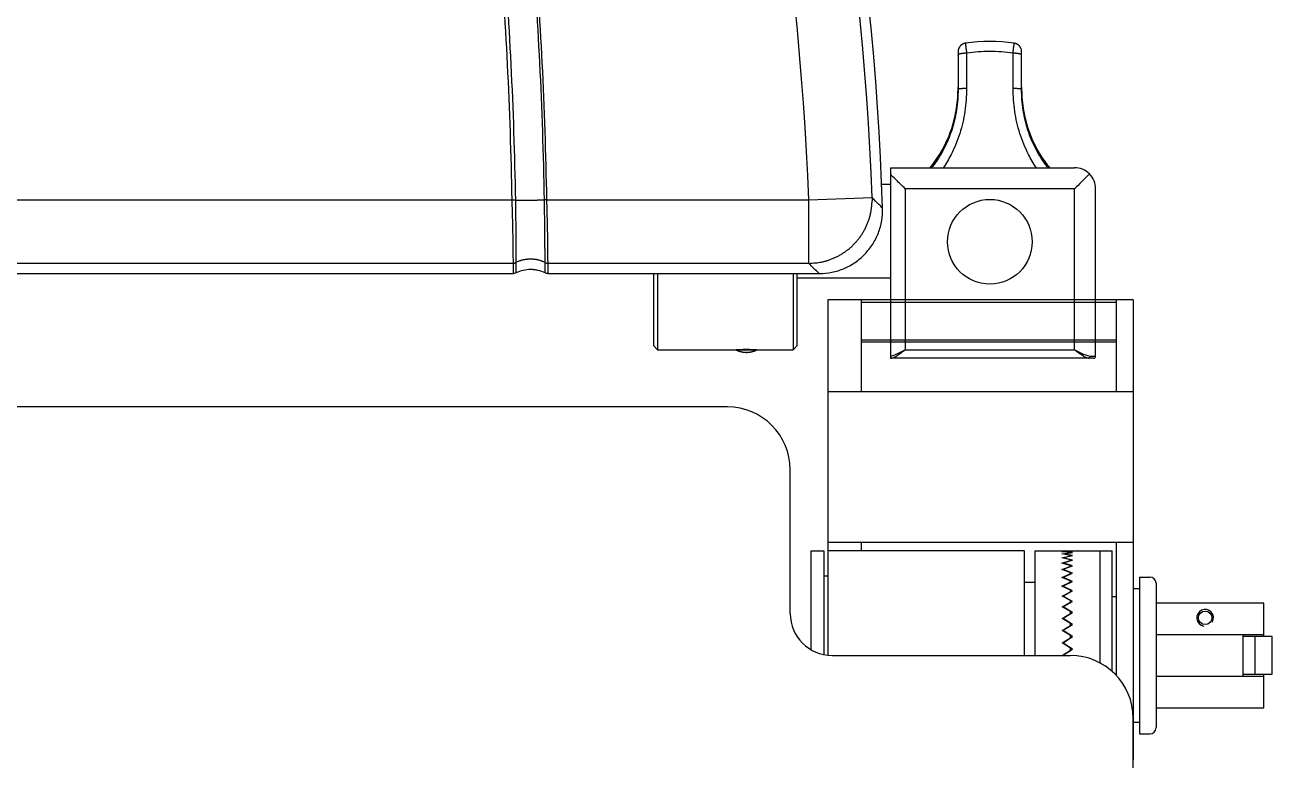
# Model space of a CAD drawing. Extents: x 3485972 to 3601240, y -625657 to -591207.
# Drawn here: x 3494721.3 to 3495115, y -608062.1 to -607830.1 of the extents above; entities that cross this region are included whole.
import ezdxf

# ---------------------------------------------------------------- set-up
doc = ezdxf.new("R2010")
doc.units = 0
doc.header["$LTSCALE"] = 6
doc.header["$MEASUREMENT"] = 0
doc.layers.add('medical equipment', color=171, linetype='CONTINUOUS', lineweight=25)

msp = doc.modelspace()

# ---------------------------------------------------------------- linework, layer by layer
at = {"layer": 'medical equipment'}
for p, q in [((3495018.15, -607835.88), (3495018.04, -607835.9)), ((3495015.86, -607838.52), (3495015.86, -607839.59)), ((3495015.86, -607839.59), (3495015.86, -607839.57)), ((3495015.86, -607839.59), (3495015.86, -607850.39)), ((3495018.53, -607839.04), (3495018.53, -607850.18)), ((3495033.23, -607850.18), (3495033.23, -607839.04)), ((3495035.9, -607838.52), (3495035.89, -607838.4)), ((3495035.9, -607839.59), (3495035.89, -607839.57)), ((3495035.9, -607839.59), (3495035.9, -607838.52)), ((3495035.9, -607850.39), (3495035.9, -607839.59)), ((3495015.86, -607850.39), (3495015.86, -607850.38)), ((3495035.9, -607850.39), (3495035.89, -607850.38)), ((3494994.48, -607875.15), (3494994.49, -607877.16)), ((3494994.48, -607875.15), (3495052.59, -607875.15)), ((3494994.49, -607877.16), (3494994.49, -607934.58)), ((3494994.49, -607880.5), (3494991.75, -607880.5)), ((3494566.19, -607885.33), (3494875.08, -607885.33)), ((3494875.09, -607885.43), (3494875.08, -607885.33)), ((3494885.19, -607885.28), (3494885.22, -607885.27)), ((3494885.95, -607885.25), (3494885.96, -607885.33)), ((3494885.96, -607885.33), (3494968.71, -607885.33)), ((3494968.71, -607885.33), (3494988.7, -607884.6)), ((3494968.71, -607905.34), (3494968.71, -607885.33)), ((3494988.7, -607884.6), (3494988.71, -607885.57)), ((3495052.59, -607881.83), (3494999.16, -607881.83)), ((3494999.16, -607881.83), (3494999.16, -607932.59)), ((3495052.59, -607932.59), (3495052.59, -607881.83)), ((3495059.27, -607934.6), (3495059.27, -607881.83)), ((3494876.22, -607885.43), (3494876.19, -607885.43)), ((3494876.22, -607885.43), (3494876.5, -607885.43)), ((3494876.42, -607905), (3494876.39, -607905.01)), ((3494885.39, -607905), (3494885.11, -607904.88)), ((3494875.49, -607905.34), (3494565.79, -607905.34)), ((3494565.79, -607908.55), (3494875.49, -607908.55)), ((3494886.32, -607905.34), (3494886.29, -607905.34)), ((3494968.71, -607905.34), (3494886.32, -607905.34)), ((3494886.32, -607908.55), (3494972.03, -607908.55)), ((3494919.68, -607908.55), (3494919.68, -607931.26)), ((3494921.01, -607908.55), (3494921.01, -607932.59)), ((3494963.76, -607908.55), (3494963.76, -607932.59)), ((3494965.1, -607931.26), (3494965.1, -607908.55)), ((3494965.1, -607909.89), (3494994.49, -607909.89)), ((3494974.76, -607916.89), (3494974.76, -608029.03)), ((3495071.12, -607916.89), (3494974.76, -607916.89)), ((3494985.32, -607916.89), (3494985.32, -607945.93)), ((3494985.32, -607917.55), (3495065.84, -607917.55)), ((3495065.84, -607945.93), (3495065.84, -607916.89)), ((3495071.12, -607916.89), (3495071.12, -608062.09)), ((3494919.68, -607931.26), (3494921.01, -607932.59)), ((3494921.01, -607932.59), (3494945.73, -607932.59)), ((3494952.41, -607932.59), (3494963.76, -607932.59)), ((3494963.76, -607932.59), (3494965.1, -607931.26)), ((3494985.32, -607929.43), (3495065.84, -607929.43)), ((3494985.32, -607930.09), (3495065.84, -607930.09)), ((3494999.16, -607932.59), (3495052.59, -607932.59)), ((3494945.73, -607932.62), (3494949.07, -607932.62)), ((3494945.73, -607932.62), (3494945.83, -607932.67)), ((3494949.07, -607932.62), (3494952.41, -607932.62)), ((3494949.07, -607933.42), (3494949.18, -607933.42)), ((3494994.49, -607934.58), (3494994.49, -607935.21)), ((3494994.49, -607935.21), (3494994.49, -607935.27)), ((3494994.49, -607935.21), (3494994.49, -607935.22)), ((3494994.68, -607935.27), (3494994.49, -607935.27)), ((3495057.08, -607935.27), (3494994.68, -607935.27)), ((3495058.61, -607935.27), (3495057.08, -607935.27)), ((3495057.57, -607934.6), (3495059.27, -607934.6)), ((3495057.57, -607934.6), (3495057.57, -607934.63)), ((3495071.12, -607945.93), (3494974.76, -607945.93)), ((3494943.08, -607950.66), (3494499.56, -607950.66)), ((3494962.88, -608015.89), (3494962.88, -607970.46)), ((3495071.12, -607993.45), (3494974.76, -607993.45)), ((3494985.32, -607993.45), (3494985.32, -607996.09)), ((3495065.84, -608035.43), (3495065.84, -607993.45)), ((3494969.48, -607996.09), (3494973.44, -607996.09)), ((3494969.48, -608027.33), (3494969.48, -607996.09)), ((3494973.44, -607996.09), (3494973.44, -608028.83)), ((3495036.8, -607996.09), (3494974.76, -607996.09)), ((3495036.8, -608029.09), (3495036.8, -607996.09)), ((3495040.1, -607996.09), (3495040.1, -608029.09)), ((3495040.1, -607996.09), (3495051.32, -607996.09)), ((3495051.28, -607996.14), (3495048.64, -607996.1)), ((3495048.64, -607996.38), (3495051.28, -607996.18)), ((3495051.28, -607996.58), (3495048.64, -607996.38)), ((3495048.64, -607997.04), (3495051.28, -607996.7)), ((3495051.28, -607997.5), (3495048.64, -607997.04)), ((3495048.64, -607998.29), (3495051.28, -607997.69)), ((3495051.28, -607998.87), (3495048.64, -607998.29)), ((3495048.64, -607999.92), (3495051.28, -607999.14)), ((3495051.98, -607996.15), (3495049.34, -607996.09)), ((3495049.34, -607996.09), (3495060.56, -607996.09)), ((3495049.34, -607996.3), (3495051.98, -607996.15)), ((3495049.34, -607996.37), (3495049.34, -607996.3)), ((3495049.34, -607996.37), (3495049.34, -607996.3)), ((3495051.98, -607996.63), (3495049.34, -607996.37)), ((3495049.34, -607996.99), (3495051.98, -607996.63)), ((3495049.34, -607997.12), (3495049.34, -607996.99)), ((3495049.34, -607997.12), (3495049.34, -607996.99)), ((3495051.98, -607997.59), (3495049.34, -607997.12)), ((3495049.34, -607998.15), (3495051.98, -607997.59)), ((3495049.34, -607998.33), (3495049.34, -607998.15)), ((3495049.34, -607998.33), (3495049.34, -607998.15)), ((3495051.98, -607999), (3495049.34, -607998.33)), ((3495049.34, -607999.75), (3495051.98, -607999)), ((3495051.28, -607996.18), (3495051.28, -607996.14)), ((3495051.28, -607996.7), (3495051.28, -607996.58)), ((3495051.28, -607997.69), (3495051.28, -607997.5)), ((3495051.28, -607999.14), (3495051.28, -607998.87)), ((3495060.56, -607996.09), (3495060.56, -608031.38)), ((3495060.56, -607996.09), (3495060.56, -608031.38)), ((3495060.56, -607996.09), (3495064.52, -607996.09)), ((3495064.52, -608034.14), (3495064.52, -607996.09)), ((3495051.29, -608000.69), (3495048.64, -607999.92)), ((3495048.65, -608001.98), (3495051.29, -608001.03)), ((3495051.29, -608002.92), (3495048.65, -608001.98)), ((3495048.65, -608004.43), (3495051.29, -608003.33)), ((3495049.34, -608000), (3495049.34, -607999.75)), ((3495049.34, -608000), (3495049.34, -607999.75)), ((3495051.98, -608000.85), (3495049.34, -608000)), ((3495049.34, -608001.79), (3495051.98, -608000.85)), ((3495049.34, -608002.09), (3495049.34, -608001.79)), ((3495049.34, -608002.09), (3495049.34, -608001.79)), ((3495051.98, -608003.12), (3495049.34, -608002.09)), ((3495049.34, -608004.22), (3495051.98, -608003.12)), ((3495051.29, -608001.03), (3495051.29, -608000.69)), ((3495051.29, -608003.33), (3495051.29, -608002.92)), ((3494974.76, -608004.01), (3494973.44, -608004.01)), ((3495036.8, -608005.99), (3495040.1, -608005.99)), ((3495051.29, -608005.53), (3495048.65, -608004.43)), ((3495048.65, -608007.25), (3495051.29, -608006)), ((3495051.3, -608008.49), (3495048.65, -608007.25)), ((3495049.34, -608004.57), (3495049.34, -608004.22)), ((3495049.34, -608004.57), (3495049.34, -608004.22)), ((3495051.98, -608005.76), (3495049.34, -608004.57)), ((3495049.34, -608007.01), (3495051.98, -608005.76)), ((3495049.34, -608007.41), (3495049.34, -608007.01)), ((3495049.34, -608007.41), (3495049.34, -608007.01)), ((3495051.29, -608006), (3495051.29, -608005.53)), ((3495073.1, -608004.34), (3495073.1, -608053.84)), ((3495073.1, -608004.34), (3495076.4, -608004.34)), ((3495078.38, -608006.32), (3495078.38, -608051.86)), ((3495048.66, -608010.38), (3495051.3, -608009.01)), ((3495051.3, -608011.75), (3495048.66, -608010.38)), ((3495051.98, -608008.74), (3495049.34, -608007.41)), ((3495049.34, -608010.13), (3495051.98, -608008.74)), ((3495049.34, -608010.57), (3495049.34, -608010.13)), ((3495049.34, -608010.57), (3495049.34, -608010.13)), ((3495051.98, -608012.02), (3495049.34, -608010.57)), ((3495051.3, -608009.01), (3495051.3, -608008.49)), ((3495065.84, -608010.61), (3495064.52, -608010.61)), ((3495071.12, -608007.97), (3495073.1, -608007.97)), ((3495073.1, -608007.97), (3495073.1, -608050.21)), ((3495048.66, -608013.79), (3495051.3, -608012.31)), ((3495051.31, -608015.26), (3495048.66, -608013.79)), ((3495049.34, -608013.52), (3495051.98, -608012.02)), ((3495049.34, -608013.99), (3495049.34, -608013.52)), ((3495049.34, -608013.99), (3495049.34, -608013.52)), ((3495051.98, -608015.55), (3495049.34, -608013.99)), ((3495051.3, -608012.31), (3495051.3, -608011.75)), ((3495051.31, -608015.86), (3495051.31, -608015.26)), ((3495112.32, -608012.59), (3495078.38, -608012.59)), ((3495112.32, -608023.15), (3495112.32, -608012.59)), ((3495048.67, -608017.42), (3495051.31, -608015.86)), ((3495051.31, -608018.97), (3495048.67, -608017.42)), ((3495049.34, -608017.15), (3495051.98, -608015.55)), ((3495049.34, -608017.64), (3495049.34, -608017.15)), ((3495049.34, -608017.64), (3495049.34, -608017.15)), ((3495051.98, -608019.28), (3495049.34, -608017.64)), ((3495051.31, -608019.6), (3495051.31, -608018.97)), ((3495048.67, -608021.22), (3495051.31, -608019.6)), ((3495051.32, -608022.83), (3495048.67, -608021.22)), ((3495049.34, -608020.94), (3495051.98, -608019.28)), ((3495049.34, -608021.45), (3495049.34, -608020.94)), ((3495049.34, -608021.45), (3495049.34, -608020.94)), ((3495051.98, -608023.15), (3495049.34, -608021.45)), ((3495049.34, -608024.85), (3495051.98, -608023.15)), ((3495051.32, -608023.48), (3495051.32, -608022.83)), ((3495078.38, -608022.49), (3495112.32, -608022.49)), ((3495105.72, -608022.49), (3495105.72, -608035.69)), ((3495048.68, -608025.13), (3495051.32, -608023.48)), ((3495051.32, -608026.78), (3495048.68, -608025.13)), ((3495049.34, -608025.38), (3495049.34, -608024.85)), ((3495049.34, -608025.38), (3495049.34, -608024.85)), ((3495051.98, -608027.1), (3495049.34, -608025.38)), ((3495051.32, -608027.44), (3495051.32, -608026.78)), ((3495114.96, -608023.15), (3495105.72, -608023.15)), ((3495109.68, -608035.03), (3495109.68, -608023.15)), ((3495114.96, -608035.03), (3495114.96, -608023.15)), ((3494976.08, -608029.09), (3495051.32, -608029.09)), ((3495048.68, -608029.1), (3495051.32, -608027.44)), ((3495049.34, -608028.83), (3495051.98, -608027.1)), ((3495049.34, -608029.09), (3495049.34, -608028.83)), ((3495112.32, -608035.69), (3495078.38, -608035.69)), ((3495105.72, -608035.03), (3495114.96, -608035.03)), ((3495112.32, -608045.59), (3495112.32, -608035.03)), ((3495078.38, -608045.59), (3495112.32, -608045.59)), ((3495071.12, -608372.29), (3495071.12, -608048.89)), ((3495073.1, -608050.21), (3495071.12, -608050.21)), ((3495073.1, -608053.84), (3495076.4, -608053.84))]:
    msp.add_line(p, q, dxfattribs=at)
for centre, radius in [((3495025.88, -607898.53), 13.36), ((3495093.84, -608017.21), 2.14)]:
    msp.add_circle(centre, radius, dxfattribs=at)
for centre, radius, start, end in [((3494057.45, -607918.91), 931.88, 2.11034, 17.51538), ((3494057.45, -607918.91), 935.09, 1.90213, 17.51538), ((3494057.45, -607918.91), 911.87, 2.11034, 17.51538), ((3495017.97, -607838.38), 2.1, 170.8053, 176.5244), ((3495018.21, -607838.41), 2.34, 167.5736, 170.9755), ((3495021.62, -607839.46), 5.9, 163.619, 164.7011), ((3495018.61, -607838.57), 2.76, 161.2067, 163.7754), ((3495018.19, -607838.38), 2.3, 159.0729, 162.3556), ((3495018.5, -607838.5), 2.63, 156.1414, 158.9805), ((3495018.67, -607838.59), 2.82, 153.2093, 155.8381), ((3495018.54, -607838.53), 2.68, 150.3758, 153.1756), ((3495018.5, -607838.5), 2.63, 147.6699, 150.5441), ((3495018.53, -607838.52), 2.68, 144.7557, 147.5917), ((3495018.55, -607838.53), 2.7, 141.9576, 144.7769), ((3495018.54, -607838.53), 2.69, 139.0534, 141.8865), ((3495018.54, -607838.53), 2.68, 136.2703, 139.1063), ((3495018.55, -607838.54), 2.69, 133.364, 136.1874), ((3495018.55, -607838.54), 2.7, 130.5854, 133.3993), ((3495018.55, -607838.54), 2.7, 127.6983, 130.496), ((3495018.55, -607838.54), 2.7, 124.9432, 127.7288), ((3495018.55, -607838.55), 2.71, 122.0912, 124.8524), ((3495018.55, -607838.55), 2.71, 119.3701, 122.1125), ((3495018.55, -607838.56), 2.72, 116.5632, 119.2701), ((3495018.55, -607838.55), 2.71, 113.8914, 116.5811), ((3495018.54, -607838.55), 2.71, 111.1361, 113.7995), ((3495018.55, -607838.57), 2.72, 108.5195, 111.1409), ((3495018.56, -607838.62), 2.78, 105.85, 108.3828), ((3495018.54, -607838.55), 2.71, 103.2972, 105.8625), ((3495018.51, -607838.4), 2.55, 100.6407, 103.3181), ((3495032.59, -607841.13), 5.35, 76.1384, 79.0456), ((3495033.45, -607837.99), 2.1, 72.6505, 78.3689), ((3495033.38, -607838.22), 2.34, 69.4201, 72.8217), ((3495031.85, -607841.45), 5.9, 65.4648, 66.5468), ((3495033.17, -607838.59), 2.76, 63.0508, 65.6192), ((3495033.41, -607838.21), 2.3, 60.9207, 64.2031), ((3495033.25, -607838.49), 2.63, 57.9822, 60.8211), ((3495033.14, -607838.65), 2.82, 55.0575, 57.6862), ((3495033.22, -607838.53), 2.68, 52.2207, 55.0204), ((3495033.25, -607838.49), 2.63, 49.5159, 52.3898), ((3495033.22, -607838.52), 2.68, 46.6073, 49.4432), ((3495033.21, -607838.54), 2.7, 43.803, 46.6222), ((3495033.21, -607838.53), 2.69, 40.8998, 43.7328), ((3495033.22, -607838.53), 2.68, 38.1151, 40.951), ((3495033.21, -607838.53), 2.69, 35.2136, 38.037), ((3495033.21, -607838.54), 2.7, 32.4329, 35.2468), ((3495033.2, -607838.53), 2.7, 29.5458, 32.3435), ((3495033.2, -607838.54), 2.7, 26.7905, 29.5762), ((3495033.19, -607838.53), 2.71, 23.9364, 26.6977), ((3495033.19, -607838.54), 2.71, 21.2191, 23.9615), ((3495033.18, -607838.54), 2.72, 18.4099, 21.117), ((3495033.19, -607838.53), 2.71, 15.7368, 18.4267), ((3495033.19, -607838.53), 2.71, 12.9837, 15.6473), ((3495033.18, -607838.53), 2.72, 10.3663, 12.9879), ((3495033.12, -607838.54), 2.78, 7.6987, 10.2317), ((3495021.2, -607838.78), 5.35, 174.296, 177.2036), ((3495015.98, -607839.59), 0.116, 153.6945, 167.6897), ((3495016.01, -607839.6), 0.15, 143.4071, 155.4545), ((3495016.06, -607839.63), 0.204, 135.3851, 145.3683), ((3495016.11, -607839.68), 0.276, 128.3469, 136.793), ((3495016.19, -607839.76), 0.39, 123.1915, 129.9725), ((3495016.29, -607839.89), 0.55, 118.8248, 124.2878), ((3495016.4, -607840.07), 0.767, 115.4354, 119.8226), ((3495016.53, -607840.3), 1.03, 112.4204, 116.0543), ((3495016.67, -607840.61), 1.37, 110.0096, 113.017), ((3495016.82, -607840.98), 1.77, 107.816, 110.3703), ((3495016.98, -607841.43), 2.25, 106.0098, 108.1842), ((3495017.13, -607841.94), 2.78, 104.3369, 106.2301), ((3495017.3, -607842.53), 3.39, 102.9188, 104.5735), ((3495017.45, -607843.16), 4.04, 101.5814, 103.0552), ((3495017.61, -607843.86), 4.76, 100.4366, 101.7498), ((3495017.76, -607844.61), 5.52, 99.3401, 100.524), ((3495017.89, -607845.34), 6.26, 98.3579, 99.4424), ((3495017.99, -607846.02), 6.95, 97.4022, 98.4141), ((3495018.13, -607846.92), 7.86, 96.6075, 97.5217), ((3495018.27, -607848.09), 9.04, 95.8407, 96.6483), ((3495018.28, -607848.23), 9.18, 94.9839, 95.8047), ((3495018.24, -607847.77), 8.72, 94.109, 95.0022), ((3495018.47, -607850.06), 11.02, 93.7581, 94.4277), ((3495019.31, -607862.6), 23.59, 93.5264, 93.8112), ((3495018.37, -607849.22), 10.18, 92.0281, 92.866), ((3495018.37, -607848.72), 9.67, 90.7642, 92.1015), ((3495018.8, -607864.26), 25.22, 90.6219, 91.2889), ((3495032.95, -607864.26), 25.22, 88.7117, 89.3787), ((3495033.39, -607848.72), 9.67, 87.8993, 89.2365), ((3495033.38, -607849.22), 10.18, 87.1348, 87.9726), ((3495032.44, -607862.61), 23.6, 86.1903, 86.475), ((3495033.29, -607850.07), 11.02, 85.5723, 86.2419), ((3495033.51, -607847.78), 8.72, 84.9992, 85.8924), ((3495033.48, -607848.23), 9.18, 84.1959, 85.0166), ((3495033.49, -607848.09), 9.04, 83.3524, 84.1599), ((3495033.63, -607846.92), 7.86, 82.4797, 83.3938), ((3495033.76, -607846.02), 6.95, 81.5876, 82.5994), ((3495033.87, -607845.34), 6.26, 80.557, 81.6414), ((3495034, -607844.61), 5.52, 79.4784, 80.6622), ((3495034.15, -607843.86), 4.76, 78.2523, 79.5654), ((3495034.3, -607843.16), 4.04, 76.9458, 78.4193), ((3495034.46, -607842.53), 3.39, 75.4284, 77.083), ((3495034.62, -607841.94), 2.78, 73.7714, 75.6644), ((3495034.78, -607841.44), 2.25, 71.8186, 73.9927), ((3495034.94, -607840.98), 1.77, 69.6322, 72.1861), ((3495035.09, -607840.61), 1.37, 66.9871, 69.9941), ((3495035.23, -607840.3), 1.03, 63.9508, 67.5841), ((3495035.35, -607840.07), 0.767, 60.1826, 64.5691), ((3495035.47, -607839.89), 0.55, 55.7114, 61.1735), ((3495035.57, -607839.76), 0.39, 50.0379, 56.818), ((3495035.65, -607839.68), 0.276, 43.2061, 51.6513), ((3495035.7, -607839.63), 0.204, 34.6473, 44.6298), ((3495033.19, -607838.53), 2.71, 5.1369, 7.7024), ((3495035.75, -607839.6), 0.15, 24.5456, 36.5928), ((3495035.78, -607839.59), 0.116, 12.3354, 26.3315), ((3495033.34, -607838.51), 2.55, 2.4891, 5.1667), ((3495015.88, -607850.39), 0.0243, 121.3139, 154.7646), ((3495015.91, -607850.42), 0.0572, 113.7746, 133.0403), ((3495015.96, -607850.48), 0.136, 109.9377, 120.4659), ((3495016.02, -607850.6), 0.274, 106.3696, 113.0133), ((3495016.1, -607850.83), 0.511, 103.9603, 108.2869), ((3495016.2, -607851.16), 0.863, 101.9324, 104.9818), ((3495016.32, -607851.65), 1.36, 100.4123, 102.6404), ((3495016.45, -607852.28), 2, 99.0837, 100.8161), ((3495016.6, -607853.1), 2.84, 98.0452, 99.4127), ((3495016.75, -607854.09), 3.84, 97.1197, 98.2431), ((3495016.92, -607855.29), 5.05, 96.3673, 97.299), ((3495017.08, -607856.64), 6.42, 95.6783, 96.4743), ((3495017.25, -607858.21), 7.99, 95.1026, 95.7877), ((3495017.41, -607859.88), 9.67, 94.5615, 95.1646), ((3495017.58, -607861.76), 11.56, 94.1023, 94.6345), ((3495017.73, -607863.75), 13.55, 93.6648, 94.141), ((3495017.86, -607865.7), 15.51, 93.2754, 93.7088), ((3495017.98, -607867.52), 17.33, 92.8964, 93.2988), ((3495018.11, -607869.91), 19.72, 92.5833, 92.9452), ((3495018.26, -607872.97), 22.79, 92.2821, 92.6008), ((3495018.27, -607873.42), 23.23, 91.9457, 92.2686), ((3495018.24, -607872.35), 22.16, 91.6032, 91.9538), ((3495018.46, -607878.26), 28.08, 91.466, 91.7283), ((3495019.31, -607910.36), 60.19, 91.3756, 91.487), ((3495018.37, -607876.19), 26.01, 90.7906, 91.1181), ((3495018.37, -607874.96), 24.78, 90.2977, 90.8196), ((3495018.8, -607914.88), 64.7, 90.2425, 90.5025), ((3495032.95, -607914.88), 64.7, 89.4975, 89.7575), ((3495033.39, -607874.96), 24.78, 89.1805, 89.7023), ((3495033.39, -607876.19), 26.01, 88.8819, 89.2094), ((3495032.45, -607910.37), 60.2, 88.5132, 88.6246), ((3495033.29, -607878.26), 28.08, 88.2717, 88.534), ((3495033.52, -607872.35), 22.17, 88.0464, 88.397), ((3495033.49, -607873.42), 23.24, 87.7316, 88.0546), ((3495033.5, -607872.97), 22.79, 87.3992, 87.7179), ((3495033.64, -607869.91), 19.72, 87.0548, 87.4167), ((3495033.78, -607867.52), 17.33, 86.7015, 87.1039), ((3495033.89, -607865.7), 15.51, 86.2912, 86.7246), ((3495034.03, -607863.75), 13.55, 85.8595, 86.3357), ((3495034.18, -607861.76), 11.56, 85.3655, 85.8977), ((3495034.34, -607859.89), 9.68, 84.8361, 85.4391), ((3495034.51, -607858.21), 7.99, 84.2131, 84.8981), ((3495034.68, -607856.64), 6.42, 83.5258, 84.3217), ((3495034.84, -607855.29), 5.05, 82.701, 83.6327), ((3495035.01, -607854.09), 3.84, 81.7583, 82.8816), ((3495035.16, -607853.1), 2.84, 80.5874, 81.9547), ((3495035.31, -607852.28), 2, 79.1863, 80.9183), ((3495035.44, -607851.65), 1.37, 77.3627, 79.5904), ((3495035.56, -607851.16), 0.863, 75.0185, 78.0672), ((3495035.66, -607850.83), 0.511, 71.7136, 76.0392), ((3495035.74, -607850.6), 0.274, 66.9877, 73.6295), ((3495035.8, -607850.48), 0.136, 59.5489, 70.0736), ((3495035.85, -607850.42), 0.0573, 46.9629, 66.2222), ((3495035.87, -607850.39), 0.0243, 25.2785, 58.7244), ((3495052.59, -607881.83), 6.68, 45.0481, 90), ((3495052.59, -607881.83), 6.68, 0, 45.0481), ((3494877.24, -607684.18), 201.25, 271.3475, 271.4353), ((3494876.99, -607674.52), 210.92, 271.437, 271.5197), ((3494877.44, -607693.19), 192.24, 271.5324, 271.6238), ((3494878.25, -607722.35), 163.07, 271.6284, 271.7374), ((3494877.41, -607690.02), 195.41, 271.6976, 271.7826), ((3494869.03, -607419.57), 465.99, 271.778, 271.81), ((3494878.51, -607728.96), 156.46, 271.9199, 272.039), ((3494879.35, -607752.39), 133.01, 272.0366, 272.2469), ((3494871.91, -607550.67), 334.87, 272.165, 272.2731), ((3494889.05, -607977.46), 92.27, 92.3636, 92.3789), ((3494889.08, -607978.13), 92.94, 92.3492, 92.3644), ((3494889.1, -607978.78), 93.58, 92.3336, 92.3488), ((3494889.12, -607979.23), 94.03, 92.3163, 92.3314), ((3494889.14, -607979.74), 94.55, 92.3021, 92.3172), ((3494889.16, -607980.25), 95.05, 92.288, 92.303), ((3494889.18, -607980.78), 95.59, 92.2739, 92.2889), ((3494889.2, -607981.33), 96.13, 92.2557, 92.2706), ((3494889.22, -607981.79), 96.6, 92.243, 92.2578), ((3494889.24, -607982.33), 97.14, 92.2279, 92.2427), ((3494889.26, -607982.82), 97.63, 92.2122, 92.227), ((3494889.28, -607983.36), 98.17, 92.1985, 92.2132), ((3494889.3, -607983.81), 98.62, 92.1848, 92.1995), ((3494889.31, -607984.13), 98.94, 92.1681, 92.1828), ((3494889.34, -607984.85), 99.66, 92.1527, 92.1673), ((3494889.38, -607985.95), 100.77, 92.1392, 92.1537), ((3494889.37, -607985.65), 100.46, 92.1246, 92.1391), ((3494889.32, -607984.24), 99.05, 92.1118, 92.1266), ((3494889.43, -607987.24), 102.05, 92.0955, 92.1099), ((3494889.69, -607994.33), 109.15, 92.0838, 92.0972), ((3494889.38, -607986.15), 100.96, 92.0631, 92.0778), ((3494888.88, -607972.27), 87.07, 92.0482, 92.0657), ((3494889.66, -607993.39), 108.21, 92.0445, 92.0577), ((3494896.01, -608171.84), 286.77, 92.0366, 92.0411), ((3494888.98, -607974.89), 89.7, 92.0014, 92.02), ((3494888.68, -607966.13), 80.92, 91.972, 92.0039), ((3494893.45, -608103.35), 218.24, 91.9688, 91.9843), ((3494875.91, -608125.56), 240.13, 90.1749, 90.196), ((3494875.47, -607974.43), 89, 90.1479, 90.1915), ((3494875.5, -607983.96), 98.53, 90.1253, 90.1508), ((3494875.85, -608199.85), 314.42, 90.096, 90.1022), ((3494875.52, -608004.15), 118.72, 90.0786, 90.0967), ((3494875.5, -607980.89), 95.46, 90.0627, 90.0867), ((3494875.52, -607995.94), 110.52, 90.043, 90.0632), ((3494875.52, -608004.85), 119.42, 90.0229, 90.0412), ((3494875.51, -607996.98), 111.55, 90.0001, 90.0198), ((3494875.52, -607993.58), 108.15, 89.9838, 90.0042), ((3494875.52, -607994.97), 109.54, 89.962, 89.982), ((3494875.52, -607995.15), 109.72, 89.9419, 89.9619), ((3494875.52, -607993.82), 108.39, 89.9216, 89.9417), ((3494875.52, -607992.93), 107.5, 89.9033, 89.9236), ((3494875.52, -607992.42), 106.99, 89.8808, 89.9011), ((3494875.52, -607991.79), 106.36, 89.8603, 89.8807), ((3494875.53, -607991.03), 105.6, 89.8416, 89.8621), ((3494875.52, -607990.3), 104.87, 89.8188, 89.8394), ((3494875.53, -607989.6), 104.17, 89.7999, 89.8206), ((3494875.53, -607988.86), 103.43, 89.7789, 89.7996), ((3494875.53, -607988.14), 102.71, 89.7577, 89.7785), ((3494875.54, -607987.38), 101.95, 89.7364, 89.7573), ((3494875.54, -607986.6), 101.18, 89.717, 89.738), ((3494875.54, -607985.9), 100.47, 89.6935, 89.7145), ((3494875.55, -607985.18), 99.76, 89.6737, 89.6948), ((3494875.55, -607984.32), 98.89, 89.6539, 89.6752), ((3494875.56, -607983.3), 97.87, 89.6298, 89.6512), ((3494877.28, -607727.82), 157.61, 269.7148, 269.8165), ((3494877.32, -607718.8), 166.64, 269.8158, 269.9137), ((3494877.34, -607711.68), 173.76, 269.9102, 270.0055), ((3494877.33, -607708.04), 177.39, 270.0073, 270.1019), ((3494877.33, -607703.6), 181.83, 270.0994, 270.1928), ((3494877.31, -607699.11), 186.32, 270.1937, 270.286), ((3494877.3, -607694.85), 190.59, 270.2837, 270.3748), ((3494877.27, -607691.56), 193.88, 270.3763, 270.4666), ((3494877.25, -607688.37), 197.07, 270.4645, 270.554), ((3494877.22, -607685.86), 199.58, 270.5557, 270.6446), ((3494877.2, -607683.55), 201.88, 270.6429, 270.7313), ((3494877.18, -607681.91), 203.52, 270.733, 270.821), ((3494877.17, -607680.83), 204.6, 270.8194, 270.9071), ((3494877.16, -607680.58), 204.85, 270.9093, 270.997), ((3494877.15, -607680.05), 205.39, 270.9954, 271.0828), ((3494877.13, -607679.4), 206.04, 271.0848, 271.1718), ((3494877.18, -607681.83), 203.61, 271.1719, 271.2598), ((3494877.28, -607686.75), 198.69, 271.2628, 271.3525), ((3494968.26, -607885.18), 20.47, 347.568, 350.4817), ((3494967.7, -607885.16), 21.02, 350.6549, 353.4462), ((3494968.39, -607885.23), 20.33, 353.4406, 356.2767), ((3494969.84, -607885.31), 18.87, 356.2236, 359.2184), ((3494968.37, -607885.14), 20.37, 335.2548, 338.3372), ((3494968.26, -607885.14), 20.48, 338.4578, 341.4902), ((3494968.34, -607885.16), 20.4, 341.4788, 344.4871), ((3494968.36, -607885.21), 20.36, 344.5958, 347.5668), ((3494968.47, -607885.13), 20.29, 322.4942, 325.6784), ((3494968.41, -607885.13), 20.34, 325.7813, 328.9418), ((3494968.43, -607885.13), 20.33, 328.912, 332.0554), ((3494968.35, -607885.14), 20.39, 332.1649, 335.2734), ((3494968.61, -607885.25), 20.11, 306.4047, 309.6184), ((3494968.52, -607885.12), 20.27, 309.595, 312.7918), ((3494968.53, -607885.18), 20.21, 312.8728, 316.0843), ((3494968.55, -607885.17), 20.2, 316.0247, 319.2383), ((3494968.48, -607885.15), 20.27, 319.3333, 322.5303), ((3494873.6, -607898.87), 6.74, 293.2686, 293.5507), ((3494873.6, -607898.87), 6.74, 293.5536, 293.8356), ((3494873.6, -607898.88), 6.74, 293.8395, 294.1216), ((3494873.61, -607898.88), 6.73, 294.1224, 294.4046), ((3494884.96, -607925.22), 21.96, 111.1198, 112.905), ((3494880.25, -607912.45), 8.35, 108.9465, 112.5438), ((3494880.59, -607913.38), 9.33, 106.963, 109.0698), ((3494884.92, -607930.61), 27.09, 104.508, 105.0797), ((3494880.96, -607915.23), 11.21, 103.0719, 104.6011), ((3494880.61, -607913.22), 9.18, 101.8203, 103.811), ((3494880.89, -607914.63), 10.62, 100.0637, 101.7526), ((3494881, -607915.49), 11.48, 98.3125, 99.8553), ((3494880.9, -607914.84), 10.83, 96.6395, 98.2877), ((3494880.9, -607914.61), 10.59, 95.0482, 96.7426), ((3494880.9, -607914.79), 10.78, 93.3364, 95.0011), ((3494880.91, -607914.87), 10.86, 91.6888, 93.3409), ((3494880.9, -607914.82), 10.81, 89.986, 91.6475), ((3494880.91, -607914.8), 10.79, 88.3532, 90.018), ((3494880.9, -607914.83), 10.81, 86.6481, 88.3084), ((3494880.9, -607914.83), 10.82, 85.0124, 86.6702), ((3494880.89, -607914.84), 10.82, 83.312, 84.9671), ((3494880.9, -607914.83), 10.82, 81.6825, 83.3354), ((3494880.89, -607914.84), 10.83, 79.9875, 81.6354), ((3494880.89, -607914.84), 10.82, 78.3652, 80.0092), ((3494880.88, -607914.85), 10.84, 76.6796, 78.3162), ((3494880.89, -607914.84), 10.82, 75.0667, 76.6999), ((3494880.88, -607914.83), 10.82, 73.3923, 75.0204), ((3494880.88, -607914.85), 10.83, 71.791, 73.4095), ((3494880.84, -607914.92), 10.92, 70.1355, 71.7338), ((3494880.88, -607914.82), 10.81, 68.5474, 70.154), ((3494880.96, -607914.6), 10.57, 66.8953, 68.5275), ((3494891.12, -607892.34), 13.89, 245.6194, 245.9297), ((3494887.59, -607900.3), 5.19, 245.6828, 246.3171), ((3494887.84, -607899.74), 5.8, 246.2828, 246.6515), ((3494969.84, -607889.43), 15.77, 274.0309, 280.3377), ((3494969.56, -607887.6), 17.61, 280.1608, 283.9362), ((3494961.41, -607864.29), 42.26, 287.0491, 288.321), ((3494968.28, -607884.83), 20.61, 288.1463, 291.0414), ((3494969.8, -607887.72), 17.36, 289.7848, 293.4572), ((3494968.82, -607885.55), 19.75, 293.5617, 296.7624), ((3494968.09, -607884.36), 21.14, 297.0754, 300.0543), ((3494968.58, -607885.24), 20.13, 300.0905, 303.2598), ((3494968.81, -607885.48), 19.8, 303.0711, 306.3224), ((3494871.53, -607892), 13.92, 286.4966, 286.8064), ((3494874.08, -607900.34), 5.2, 286.556, 287.1894), ((3494873.9, -607899.76), 5.81, 287.1653, 287.5335), ((3494869.97, -607887.67), 18.52, 287.8747, 287.9647), ((3494873.5, -607898.58), 7.05, 287.9431, 288.2044), ((3494873.94, -607899.85), 5.71, 288.0722, 288.4163), ((3494873.64, -607898.97), 6.64, 288.4345, 288.7232), ((3494873.45, -607898.42), 7.21, 288.758, 289.0197), ((3494873.59, -607898.84), 6.78, 289.0257, 289.306), ((3494873.65, -607898.99), 6.61, 289.2847, 289.5732), ((3494873.61, -607898.88), 6.73, 289.5855, 289.8683), ((3494873.59, -607898.83), 6.79, 289.8612, 290.1416), ((3494873.6, -607898.87), 6.75, 290.1539, 290.436), ((3494873.61, -607898.88), 6.73, 290.4341, 290.7169), ((3494873.6, -607898.87), 6.74, 290.7169, 290.9992), ((3494873.6, -607898.87), 6.75, 291.0013, 291.2835), ((3494873.6, -607898.87), 6.74, 291.2901, 291.5723), ((3494873.6, -607898.87), 6.74, 291.5661, 291.8484), ((3494873.6, -607898.87), 6.74, 291.855, 292.1373), ((3494873.6, -607898.87), 6.74, 292.1354, 292.4177), ((3494873.6, -607898.87), 6.74, 292.4178, 292.7), ((3494873.6, -607898.87), 6.74, 292.7029, 292.9852), ((3494873.6, -607898.87), 6.74, 292.99, 293.2722), ((3494892.77, -607888.04), 18.49, 246.9973, 247.0874), ((3494888.31, -607898.59), 7.05, 247.078, 247.3396), ((3494887.81, -607899.84), 5.7, 247.2007, 247.5451), ((3494888.16, -607898.97), 6.63, 247.5508, 247.8399), ((3494888.37, -607898.44), 7.21, 247.8908, 248.1528), ((3494888.21, -607898.84), 6.77, 248.1462, 248.4268), ((3494888.15, -607899), 6.61, 248.4192, 248.7079), ((3494888.2, -607898.88), 6.73, 248.7051, 248.9881), ((3494888.22, -607898.83), 6.78, 248.9956, 249.2762), ((3494888.2, -607898.87), 6.75, 249.2872, 249.5694), ((3494888.2, -607898.88), 6.73, 249.5564, 249.8394), ((3494888.2, -607898.87), 6.74, 249.8458, 250.1282), ((3494888.2, -607898.87), 6.75, 250.1264, 250.4085), ((3494888.2, -607898.87), 6.74, 250.4133, 250.6956), ((3494888.2, -607898.87), 6.74, 250.6992, 250.9815), ((3494888.2, -607898.87), 6.74, 250.9809, 251.2632), ((3494888.2, -607898.87), 6.74, 251.2615, 251.5437), ((3494888.2, -607898.87), 6.75, 251.5507, 251.8329), ((3494888.2, -607898.87), 6.75, 251.8334, 252.1155), ((3494888.2, -607898.87), 6.75, 252.1178, 252.3999), ((3494888.2, -607898.87), 6.75, 252.3936, 252.6756), ((3494888.2, -607898.86), 6.75, 252.6851, 252.9671), ((3494888.2, -607898.87), 6.75, 252.9632, 253.2452), ((3494888.2, -607898.87), 6.74, 253.2569, 253.5389), ((3494966.46, -607865.67), 39.73, 273.2331, 276.473), ((3494949.21, -607925.44), 7.98, 244.9479, 245.7693), ((3494949.23, -607925.4), 8.03, 245.787, 246.605), ((3494949.24, -607925.38), 8.05, 246.5897, 247.4064), ((3494949.23, -607925.38), 8.04, 247.4325, 248.2516), ((3494949.23, -607925.39), 8.04, 248.2391, 249.0591), ((3494949.23, -607925.38), 8.05, 249.0798, 249.9002), ((3494949.24, -607925.37), 8.05, 249.8886, 250.7092), ((3494949.23, -607925.37), 8.05, 250.7322, 251.5534), ((3494949.24, -607925.37), 8.06, 251.5391, 252.3607), ((3494949.23, -607925.37), 8.06, 252.3832, 253.2052), ((3494949.24, -607925.36), 8.06, 253.1924, 254.0143), ((3494949.24, -607925.36), 8.07, 254.0355, 254.8571), ((3494949.24, -607925.36), 8.07, 254.8443, 255.6664), ((3494949.23, -607925.37), 8.06, 255.6882, 256.5117), ((3494949.24, -607925.35), 8.08, 256.4957, 257.317), ((3494949.25, -607925.3), 8.13, 257.3366, 258.1527), ((3494949.24, -607925.35), 8.07, 258.1521, 258.9747), ((3494949.2, -607925.49), 7.93, 258.9978, 259.8364), ((3494949.25, -607925.3), 8.13, 259.7845, 260.5992), ((3494949.33, -607924.79), 8.65, 260.6114, 261.3724), ((3494949.21, -607925.45), 7.97, 261.4829, 262.3208), ((3494949.06, -607926.55), 6.86, 262.3549, 263.3505), ((3494949.3, -607924.97), 8.47, 262.9724, 263.7301), ((3494950.78, -607911.71), 21.8, 263.6822, 263.9482), ((3494949.1, -607926.42), 6.99, 264.9196, 265.9815), ((3494949.05, -607927.15), 6.27, 265.9143, 267.7369), ((3494949.68, -607916.72), 16.72, 267.0102, 267.9041), ((3494948.9, -607925.33), 8.1, 271.993, 272.8067), ((3494948.9, -607925.29), 8.13, 272.8255, 273.6364), ((3494948.9, -607925.27), 8.15, 273.6246, 274.4347), ((3494948.89, -607925.29), 8.13, 274.4582, 275.2711), ((3494948.9, -607925.3), 8.12, 275.2593, 276.0737), ((3494948.89, -607925.31), 8.12, 276.0964, 276.9117), ((3494948.9, -607925.31), 8.12, 276.8994, 277.7154), ((3494948.89, -607925.31), 8.11, 277.7372, 278.5543), ((3494948.9, -607925.32), 8.11, 278.5434, 279.3614), ((3494948.89, -607925.33), 8.1, 279.3826, 280.2015), ((3494948.9, -607925.33), 8.1, 280.1909, 281.0103), ((3494948.89, -607925.33), 8.1, 281.0302, 281.8499), ((3494948.9, -607925.34), 8.09, 281.8398, 282.6605), ((3494948.9, -607925.36), 8.07, 282.6811, 283.5037), ((3494948.9, -607925.35), 8.08, 283.4895, 284.3105), ((3494948.88, -607925.31), 8.12, 284.3295, 285.1459), ((3494948.9, -607925.37), 8.06, 285.145, 285.9685), ((3494948.94, -607925.51), 7.91, 285.9933, 286.8332), ((3494948.89, -607925.33), 8.1, 286.7824, 287.599), ((3494948.74, -607924.85), 8.61, 287.6109, 288.3741), ((3494948.94, -607925.49), 7.93, 288.4852, 289.326), ((3494949.3, -607926.55), 6.82, 289.362, 290.3618), ((3494948.8, -607925.04), 8.4, 289.9816, 290.7431), ((3494944.14, -607912.68), 21.61, 290.6965, 290.964), ((3494949.28, -607926.43), 6.93, 291.9418, 293.0099), ((3494949.57, -607927.1), 6.2, 292.9426, 294.778), ((3494945.44, -607917.65), 16.51, 294.0461, 294.9473), ((3494994.71, -607934.83), 0.445, 241.2686, 242.2211), ((3494994.7, -607934.84), 0.435, 242.2435, 243.2125), ((3494994.7, -607934.84), 0.428, 243.1967, 244.1744), ((3494994.7, -607934.84), 0.425, 244.2033, 245.1808), ((3494994.7, -607934.85), 0.421, 245.1359, 246.1165), ((3494994.69, -607934.85), 0.418, 246.2041, 247.1878), ((3494994.69, -607934.86), 0.412, 247.115, 248.1025), ((3494994.69, -607934.86), 0.41, 248.1583, 249.1472), ((3494994.69, -607934.86), 0.406, 249.1665, 250.1585), ((3494994.69, -607934.86), 0.403, 250.1479, 251.1411), ((3494994.69, -607934.87), 0.399, 251.1326, 252.1281), ((3494994.69, -607934.87), 0.397, 252.165, 253.1603), ((3494994.69, -607934.87), 0.393, 253.1275, 254.1253), ((3494994.68, -607934.88), 0.391, 254.1684, 255.1675), ((3494994.68, -607934.88), 0.389, 255.143, 256.1411), ((3494994.68, -607934.88), 0.389, 256.1667, 257.1582), ((3494994.68, -607934.88), 0.384, 257.1674, 258.1672), ((3494994.68, -607934.89), 0.375, 258.1812, 259.1978), ((3494994.68, -607934.88), 0.382, 259.1391, 260.1291), ((3494994.69, -607934.86), 0.404, 260.1474, 261.0738), ((3494994.68, -607934.89), 0.372, 261.1981, 262.2126), ((3494994.67, -607934.95), 0.321, 262.2471, 263.4427), ((3494994.68, -607934.88), 0.39, 263.0033, 263.9229), ((3494994.74, -607934.32), 0.946, 263.8725, 264.215), ((3494994.67, -607934.94), 0.324, 265.3407, 266.6084), ((3494994.67, -607934.98), 0.29, 266.5396, 268.7061), ((3494994.7, -607934.51), 0.76, 267.8476, 268.9231), ((3495057.02, -607934.52), 0.748, 274.0654, 278.2804), ((3495057.1, -607934.96), 0.303, 275.1891, 283.2398), ((3495057.09, -607934.91), 0.354, 283.1633, 287.8143), ((3495056.87, -607934.42), 0.886, 291.8169, 293.3447), ((3495057.05, -607934.83), 0.439, 293.1623, 296.6118), ((3495057.08, -607934.88), 0.383, 295.2102, 299.4596), ((3495057.04, -607934.82), 0.458, 299.6896, 303.272), ((3495057.01, -607934.77), 0.513, 303.7481, 306.9793), ((3495057.01, -607934.77), 0.511, 307.1144, 310.45), ((3495057, -607934.76), 0.528, 310.3756, 313.6847), ((3495056.97, -607934.74), 0.563, 313.8528, 317.0186), ((3495056.95, -607934.71), 0.596, 317.114, 320.1609), ((3495056.93, -607934.7), 0.623, 320.3331, 323.3013), ((3495056.9, -607934.68), 0.652, 323.3339, 326.2134), ((3495056.88, -607934.67), 0.684, 326.3918, 329.1767), ((3495056.85, -607934.65), 0.714, 329.2185, 331.9166), ((3495056.82, -607934.64), 0.744, 332.0626, 334.6762), ((3495056.8, -607934.63), 0.77, 334.7335, 337.2727), ((3495056.77, -607934.62), 0.798, 337.3966, 339.8581), ((3495056.75, -607934.61), 0.821, 339.9062, 342.302), ((3495056.73, -607934.61), 0.846, 342.4292, 344.7508), ((3495056.71, -607934.6), 0.862, 344.7636, 347.0355), ((3495056.7, -607934.6), 0.876, 347.1722, 349.3923), ((3495056.65, -607934.59), 0.927, 351.687, 353.7456), ((3495056.68, -607934.6), 0.893, 349.3956, 351.5546), ((3495056.73, -607934.6), 0.846, 355.8243, 358.0115), ((3495056.67, -607934.6), 0.904, 353.7559, 355.8369), ((3495058.61, -607934.6), 0.668, 270, 0), ((3494943.08, -607970.46), 19.8, 0, 90), ((3495076.4, -608006.32), 1.98, 0, 90), ((3495093.84, -608017.21), 2.64, 330, 260), ((3494976.08, -608015.89), 13.2, 180, 270), ((3495051.32, -608048.89), 19.8, 0, 90), ((3495076.4, -608051.86), 1.98, 270, 0)]:
    msp.add_arc(centre, radius, start, end, dxfattribs=at)
for points, knots in [([(3494872.04, -607719.8), (3494873.91, -607732.96), (3494875.59, -607746.15), (3494878.58, -607772.93), (3494879.9, -607786.52), (3494882.14, -607814.1), (3494883.05, -607828.1), (3494884.46, -607856.49), (3494884.94, -607870.88), (3494885.19, -607885.28)], [0, 0, 0, 0, 0.240077, 0.240077, 0.48667, 0.48667, 0.73993, 0.73993, 1, 1, 1, 1]), ([(3494872.79, -607719.68), (3494874.66, -607732.84), (3494876.34, -607746.04), (3494879.34, -607772.83), (3494880.65, -607786.43), (3494882.89, -607814.03), (3494883.81, -607828.03), (3494885.22, -607856.44), (3494885.7, -607870.84), (3494885.95, -607885.25)], [0, 0, 0, 0, 0.240077, 0.240077, 0.48667, 0.48667, 0.73993, 0.73993, 1, 1, 1, 1]), ([(3494875.08, -607885.33), (3494874.83, -607871.08), (3494874.36, -607856.83), (3494872.96, -607828.68), (3494872.05, -607814.79), (3494869.83, -607787.42), (3494868.53, -607773.93), (3494865.55, -607747.35), (3494863.88, -607734.26), (3494862.03, -607721.2)], [0.0005783, 0.0005783, 0.0005783, 0.0005783, 0.2600699, 0.2600699, 0.5133296, 0.5133296, 0.7599233, 0.7599233, 1, 1, 1, 1]), ([(3494876.22, -607885.43), (3494875.98, -607871.13), (3494875.5, -607856.83), (3494874.1, -607828.63), (3494873.19, -607814.74), (3494870.97, -607787.33), (3494869.66, -607773.83), (3494866.68, -607747.23), (3494865.02, -607734.13), (3494863.16, -607721.06)], [0, 0, 0, 0, 0.26007, 0.26007, 0.51333, 0.51333, 0.759923, 0.759923, 1, 1, 1, 1]), ([(3495018.15, -607835.88), (3495018.15, -607835.88), (3495018.17, -607835.91), (3495018.24, -607836.36), (3495018.38, -607837.59), (3495018.49, -607838.59), (3495018.53, -607839.04)], [2.1594449, 2.1594449, 2.1594449, 2.1594449, 2.2166379, 2.5042996, 2.7872714, 3, 3, 3, 3]), ([(3495033.23, -607839.04), (3495033.27, -607838.59), (3495033.38, -607837.56), (3495033.51, -607836.45), (3495033.58, -607835.95), (3495033.6, -607835.88), (3495033.6, -607835.88)], [2, 2, 2, 2, 2.2166781, 2.5040998, 2.7168897, 2.8406035, 2.8406035, 2.8406035, 2.8406035]), ([(3495033.23, -607839.04), (3495030.79, -607838.67), (3495025.88, -607838.29), (3495020.96, -607838.67), (3495018.53, -607839.04)], [2.415676, 2.415676, 2.415676, 2.415676, 3.544913, 4.674176, 4.674176, 4.674176, 4.674176]), ([(3495015.86, -607849.77), (3495015.86, -607849.82), (3495015.86, -607850.26), (3495015.81, -607852.69), (3495014.94, -607861.84), (3495011.24, -607870.06), (3495006.99, -607875.15)], [0, 0, 0, 0, 0.0056479, 0.0468106, 0.2576521, 0.9733811, 0.9733811, 0.9733811, 0.9733811]), ([(3495007.02, -607875.15), (3495007.28, -607874.84), (3495007.54, -607874.52), (3495009.1, -607872.49), (3495011.45, -607868.85), (3495014.01, -607862.8), (3495015.53, -607856.36), (3495015.86, -607851.96), (3495015.86, -607849.77)], [2.199336, 2.199336, 2.199336, 2.199336, 2.507098, 2.507098, 4.125839, 5.747897, 7.371476, 8.994195, 8.994195, 8.994195, 8.994195]), ([(3495035.9, -607849.77), (3495035.9, -607851.96), (3495036.22, -607856.36), (3495037.75, -607862.8), (3495040.31, -607868.85), (3495042.65, -607872.49), (3495044.22, -607874.52), (3495044.48, -607874.84), (3495044.74, -607875.15)], [2, 2, 2, 2, 3.622718, 5.246297, 6.868355, 8.487097, 8.487097, 8.794858, 8.794858, 8.794858, 8.794858]), ([(3495044.77, -607875.15), (3495044.22, -607874.49), (3495040.8, -607870.09), (3495036.89, -607861.65), (3495035.9, -607853.28), (3495035.9, -607849.77)], [0.0265632, 0.0265632, 0.0265632, 0.0265632, 0.1194347, 0.6264264, 1, 1, 1, 1]), ([(3495015.86, -607850.39), (3495015.86, -607852.58), (3495015.53, -607856.96), (3495014.01, -607863.38), (3495011.46, -607869.43), (3495009.11, -607873.08), (3495007.69, -607874.91), (3495007.6, -607875.03), (3495007.5, -607875.15)], [2, 2, 2, 2, 3.649433, 5.302143, 6.958648, 8.619089, 8.619089, 8.736724, 8.736724, 8.736724, 8.736724]), ([(3495018.53, -607850.18), (3495018.53, -607852.57), (3495018.18, -607857.37), (3495016.56, -607864.41), (3495014.12, -607870.36), (3495012.1, -607873.81), (3495011.2, -607875.15)], [2, 2, 2, 2, 3.649433, 5.302143, 6.958648, 8.09958, 8.09958, 8.09958, 8.09958]), ([(3495040.56, -607875.15), (3495039.66, -607873.81), (3495037.63, -607870.36), (3495035.19, -607864.41), (3495033.57, -607857.37), (3495033.23, -607852.57), (3495033.23, -607850.18)], [3.037428, 3.037428, 3.037428, 3.037428, 4.17836, 5.834865, 7.487575, 9.137008, 9.137008, 9.137008, 9.137008]), ([(3495044.25, -607875.15), (3495044.16, -607875.03), (3495044.06, -607874.91), (3495042.65, -607873.08), (3495040.3, -607869.43), (3495037.74, -607863.38), (3495036.22, -607856.96), (3495035.9, -607852.58), (3495035.9, -607850.39)], [2.400284, 2.400284, 2.400284, 2.400284, 2.517919, 2.517919, 4.17836, 5.834865, 7.487575, 9.137008, 9.137008, 9.137008, 9.137008]), ([(3494999.16, -607881.83), (3494998.68, -607881.32), (3494997.86, -607880.53), (3494996.55, -607879.24), (3494995.47, -607878.16), (3494994.75, -607877.42), (3494994.49, -607877.16)], [0, 0, 0, 0, 0.001579752, 0.002555462, 0.004216315, 0.005227493, 0.005227493, 0.005227493, 0.005227493]), ([(3495057.31, -607877.11), (3495057.16, -607877.26), (3495055.76, -607878.66), (3495054.11, -607880.39), (3495052.59, -607881.83)], [0.00425334, 0.00425334, 0.00425334, 0.00425334, 0.00483231, 0.009543875, 0.009543875, 0.009543875, 0.009543875]), ([(3494885.19, -607885.28), (3494885.2, -607885.91), (3494885.21, -607886.54), (3494885.23, -607887.47), (3494885.23, -607887.78), (3494885.24, -607888.24), (3494885.24, -607888.4), (3494885.25, -607888.7), (3494885.25, -607888.85), (3494885.25, -607889.16), (3494885.26, -607889.31), (3494885.26, -607889.61), (3494885.26, -607889.77), (3494885.27, -607890.22), (3494885.27, -607890.53), (3494885.29, -607891.44), (3494885.29, -607892.03), (3494885.31, -607893.18), (3494885.31, -607893.75), (3494885.32, -607894.87), (3494885.33, -607895.41), (3494885.34, -607896.45), (3494885.34, -607896.97), (3494885.35, -607897.96), (3494885.36, -607898.43), (3494885.36, -607899.33), (3494885.36, -607899.76), (3494885.37, -607900.58), (3494885.37, -607900.97), (3494885.38, -607901.69), (3494885.38, -607902.04), (3494885.38, -607902.52), (3494885.38, -607902.67), (3494885.38, -607902.96), (3494885.38, -607903.09), (3494885.38, -607903.34), (3494885.38, -607903.46), (3494885.38, -607903.68), (3494885.38, -607903.79), (3494885.38, -607903.99), (3494885.38, -607904.09), (3494885.39, -607904.27), (3494885.39, -607904.35), (3494885.39, -607904.5), (3494885.39, -607904.57), (3494885.39, -607904.69), (3494885.39, -607904.75), (3494885.39, -607904.85), (3494885.39, -607904.89), (3494885.39, -607904.94), (3494885.39, -607904.95), (3494885.39, -607904.98), (3494885.39, -607904.99), (3494885.39, -607905)], [0.6680913, 0.6680913, 0.6680913, 0.6680913, 0.6888084, 0.6888084, 0.699167, 0.699167, 0.7043462, 0.7043462, 0.7095255, 0.7095255, 0.7147174, 0.7147174, 0.7199092, 0.7199092, 0.7302928, 0.7302928, 0.7510601, 0.7510601, 0.771731, 0.771731, 0.7924019, 0.7924019, 0.8131907, 0.8131907, 0.8339795, 0.8339795, 0.854641, 0.854641, 0.8753024, 0.8753024, 0.8960845, 0.8960845, 0.9064755, 0.9064755, 0.9168665, 0.9168665, 0.9272582, 0.9272582, 0.9376499, 0.9376499, 0.9480416, 0.9480416, 0.9584333, 0.9584333, 0.9688249, 0.9688249, 0.9792166, 0.9792166, 0.9896083, 0.9896083, 0.9948042, 0.9948042, 1, 1, 1, 1]), ([(3494885.96, -607885.33), (3494885.99, -607886.61), (3494886.03, -607887.87), (3494886.08, -607889.73), (3494886.1, -607890.35), (3494886.13, -607891.58), (3494886.14, -607892.18), (3494886.16, -607893.35), (3494886.18, -607893.93), (3494886.2, -607895.05), (3494886.21, -607895.6), (3494886.23, -607896.68), (3494886.24, -607897.2), (3494886.25, -607898.19), (3494886.26, -607898.67), (3494886.27, -607899.58), (3494886.28, -607900.02), (3494886.29, -607900.85), (3494886.29, -607901.25), (3494886.3, -607902.36), (3494886.31, -607903), (3494886.31, -607903.79), (3494886.31, -607904.03), (3494886.32, -607904.45), (3494886.32, -607904.63), (3494886.32, -607904.94), (3494886.32, -607905.06), (3494886.32, -607905.25), (3494886.32, -607905.31), (3494886.32, -607905.34)], [0, 0, 0, 0, 0.125, 0.125, 0.1875, 0.1875, 0.25, 0.25, 0.3125, 0.3125, 0.375, 0.375, 0.4375, 0.4375, 0.5, 0.5, 0.5625, 0.5625, 0.625, 0.625, 0.75, 0.75, 0.8125, 0.8125, 0.875, 0.875, 0.9375, 0.9375, 1, 1, 1, 1]), ([(3494992.02, -607887.88), (3494991.64, -607887.5), (3494991.26, -607887.12), (3494990.15, -607886.03), (3494989.43, -607885.31), (3494988.7, -607884.6)], [0, 0, 0, 0, 0.01591815, 0.01591815, 0.04591815, 0.04591815, 0.04591815, 0.04591815]), ([(3494875.49, -607905.34), (3494875.49, -607905.31), (3494875.49, -607905.25), (3494875.49, -607905.06), (3494875.48, -607904.94), (3494875.48, -607904.64), (3494875.48, -607904.46), (3494875.48, -607904.04), (3494875.48, -607903.8), (3494875.47, -607903.01), (3494875.47, -607902.38), (3494875.45, -607901.27), (3494875.45, -607900.87), (3494875.44, -607900.05), (3494875.43, -607899.61), (3494875.42, -607898.7), (3494875.41, -607898.23), (3494875.4, -607897.24), (3494875.39, -607896.72), (3494875.37, -607895.65), (3494875.36, -607895.11), (3494875.33, -607893.99), (3494875.32, -607893.42), (3494875.3, -607892.25), (3494875.28, -607891.66), (3494875.24, -607890.44), (3494875.23, -607889.82), (3494875.19, -607888.58), (3494875.18, -607887.96), (3494875.13, -607886.7), (3494875.11, -607886.07), (3494875.09, -607885.43)], [0, 0, 0, 0, 0.0625, 0.0625, 0.125, 0.125, 0.1875, 0.1875, 0.25, 0.25, 0.375, 0.375, 0.4375, 0.4375, 0.5, 0.5, 0.5625, 0.5625, 0.625, 0.625, 0.6875, 0.6875, 0.75, 0.75, 0.8125, 0.8125, 0.875, 0.875, 0.9375, 0.9375, 1, 1, 1, 1]), ([(3494876.42, -607905), (3494876.42, -607904.99), (3494876.42, -607904.98), (3494876.42, -607904.95), (3494876.42, -607904.94), (3494876.42, -607904.89), (3494876.42, -607904.85), (3494876.42, -607904.75), (3494876.42, -607904.69), (3494876.42, -607904.57), (3494876.42, -607904.5), (3494876.42, -607904.35), (3494876.42, -607904.27), (3494876.42, -607904.09), (3494876.42, -607903.99), (3494876.41, -607903.79), (3494876.41, -607903.69), (3494876.41, -607903.46), (3494876.41, -607903.34), (3494876.41, -607903.09), (3494876.41, -607902.96), (3494876.41, -607902.68), (3494876.41, -607902.52), (3494876.41, -607902.05), (3494876.41, -607901.7), (3494876.4, -607900.99), (3494876.4, -607900.6), (3494876.4, -607899.78), (3494876.39, -607899.35), (3494876.39, -607898.46), (3494876.38, -607897.99), (3494876.37, -607897), (3494876.37, -607896.49), (3494876.36, -607895.46), (3494876.36, -607894.92), (3494876.34, -607893.82), (3494876.34, -607893.25), (3494876.32, -607892.11), (3494876.32, -607891.52), (3494876.3, -607890.63), (3494876.3, -607890.33), (3494876.29, -607889.87), (3494876.29, -607889.72), (3494876.29, -607889.42), (3494876.29, -607889.27), (3494876.28, -607888.97), (3494876.28, -607888.82), (3494876.27, -607888.52), (3494876.27, -607888.37), (3494876.27, -607887.91), (3494876.26, -607887.61), (3494876.25, -607886.69), (3494876.24, -607886.06), (3494876.22, -607885.43)], [0.6680913, 0.6680913, 0.6680913, 0.6680913, 0.6732871, 0.6732871, 0.678483, 0.678483, 0.6888747, 0.6888747, 0.6992663, 0.6992663, 0.709658, 0.709658, 0.7200497, 0.7200497, 0.7304414, 0.7304414, 0.7408331, 0.7408331, 0.7512248, 0.7512248, 0.7616158, 0.7616158, 0.7720068, 0.7720068, 0.7927889, 0.7927889, 0.8134503, 0.8134503, 0.8341118, 0.8341118, 0.8549006, 0.8549006, 0.8756894, 0.8756894, 0.8963603, 0.8963603, 0.9170312, 0.9170312, 0.9377985, 0.9377985, 0.9481821, 0.9481821, 0.9533739, 0.9533739, 0.9585657, 0.9585657, 0.963745, 0.963745, 0.9689243, 0.9689243, 0.9792829, 0.9792829, 1, 1, 1, 1]), ([(3494972.03, -607908.55), (3494973.37, -607908.55), (3494974.71, -607908.42), (3494976.68, -607908.01), (3494977.34, -607907.85), (3494978.62, -607907.45), (3494979.24, -607907.22), (3494980.47, -607906.7), (3494981.07, -607906.41), (3494982.24, -607905.77), (3494982.81, -607905.41), (3494984.47, -607904.27), (3494985.49, -607903.41), (3494986.88, -607901.97), (3494987.32, -607901.47), (3494988.15, -607900.41), (3494988.54, -607899.86), (3494989.62, -607898.17), (3494990.22, -607896.99), (3494990.94, -607895.11), (3494991.15, -607894.47), (3494991.5, -607893.18), (3494991.65, -607892.52), (3494991.98, -607890.55), (3494992.07, -607889.22), (3494992.02, -607887.88)], [0, 0, 0, 0, 0.125, 0.125, 0.1875, 0.1875, 0.25, 0.25, 0.3125, 0.3125, 0.375, 0.375, 0.5, 0.5, 0.5625, 0.5625, 0.625, 0.625, 0.75, 0.75, 0.8125, 0.8125, 0.875, 0.875, 1, 1, 1, 1]), ([(3494876.42, -607908.2), (3494876.42, -607908.13), (3494876.42, -607908.07), (3494876.42, -607907.94), (3494876.42, -607907.87), (3494876.42, -607907.67), (3494876.42, -607907.54), (3494876.42, -607907.15), (3494876.42, -607906.89), (3494876.42, -607906.37), (3494876.42, -607906.1), (3494876.42, -607905.7), (3494876.42, -607905.43), (3494876.42, -607905.16), (3494876.42, -607905.02), (3494876.42, -607905.01), (3494876.42, -607905)], [0.000399, 0.000399, 0.000399, 0.000399, 0.0417557, 0.0417557, 0.0835114, 0.0835114, 0.1670228, 0.1670228, 0.3340456, 0.3340456, 0.5010685, 0.5010685, 0.5845799, 0.6628718, 0.6628718, 0.6680913, 0.6680913, 0.6680913, 0.6680913]), ([(3494885.39, -607905), (3494885.39, -607905.01), (3494885.39, -607905.02), (3494885.39, -607905.16), (3494885.39, -607905.43), (3494885.39, -607905.7), (3494885.39, -607906.1), (3494885.39, -607906.37), (3494885.39, -607906.89), (3494885.39, -607907.15), (3494885.39, -607907.54), (3494885.39, -607907.67), (3494885.39, -607907.87), (3494885.39, -607907.94), (3494885.39, -607908.07), (3494885.39, -607908.13), (3494885.39, -607908.2)], [0.000399, 0.000399, 0.000399, 0.000399, 0.0056184, 0.0056184, 0.0839104, 0.1674218, 0.1674218, 0.3344446, 0.3344446, 0.5014674, 0.5014674, 0.5849788, 0.5849788, 0.6267345, 0.6267345, 0.6680913, 0.6680913, 0.6680913, 0.6680913]), ([(3494875.49, -607908.55), (3494875.48, -607908.48), (3494875.49, -607908.42), (3494875.49, -607908.28), (3494875.49, -607908.08), (3494875.49, -607907.61), (3494875.49, -607907.21), (3494875.49, -607906.41), (3494875.49, -607905.88), (3494875.49, -607905.34)], [0, 0, 0, 0, 0.0625, 0.0625, 0.125, 0.25, 0.5, 0.5, 1, 1, 1, 1]), ([(3494876.42, -607908.2), (3494877.13, -607907.87), (3494877.86, -607907.63), (3494879.38, -607907.3), (3494880.14, -607907.21), (3494881.29, -607907.21), (3494881.68, -607907.23), (3494882.45, -607907.32), (3494882.83, -607907.38), (3494883.96, -607907.63), (3494884.69, -607907.87), (3494885.39, -607908.2)], [0, 0, 0, 0, 0.25, 0.25, 0.5, 0.5, 0.625, 0.625, 0.75, 0.75, 1, 1, 1, 1]), ([(3494886.32, -607905.34), (3494886.32, -607905.88), (3494886.32, -607906.41), (3494886.32, -607907.21), (3494886.32, -607907.61), (3494886.32, -607908.08), (3494886.32, -607908.28), (3494886.32, -607908.42), (3494886.33, -607908.48), (3494886.32, -607908.55)], [0, 0, 0, 0, 0.5, 0.5, 0.75, 0.875, 0.9375, 0.9375, 1, 1, 1, 1]), ([(3494945.73, -607932.59), (3494945.73, -607932.59), (3494945.81, -607932.59), (3494946.32, -607932.54), (3494947.08, -607932.49), (3494948.5, -607932.45), (3494948.98, -607932.44), (3494950.3, -607932.46), (3494951.06, -607932.49), (3494952.08, -607932.56), (3494952.36, -607932.59), (3494952.4, -607932.59), (3494952.41, -607932.59), (3494952.41, -607932.6)], [0, 0, 0, 0, 0.0601106, 0.0601106, 0.2024531, 0.2024531, 0.2704155, 0.2704155, 0.3892285, 0.3892285, 0.4916032, 0.4916032, 0.5012041, 0.5012041, 0.5012041, 0.5012041]), ([(3494994.49, -607934.58), (3494994.74, -607934.55), (3494995.39, -607934.38), (3494996.51, -607933.93), (3494997.82, -607933.29), (3494998.71, -607932.83), (3494999.16, -607932.59)], [2.377251, 2.377251, 2.377251, 2.377251, 3.282963, 4.593709, 5.912429, 7.238848, 7.238848, 7.238848, 7.238848]), ([(3494994.68, -607935.27), (3494994.98, -607935.27), (3494995.66, -607935.05), (3494996.78, -607934.37), (3494997.96, -607933.52), (3494998.76, -607932.9), (3494999.16, -607932.59)], [2, 2, 2, 2, 3.282963, 4.593709, 5.912429, 7.238848, 7.238848, 7.238848, 7.238848]), ([(3495057.08, -607935.27), (3495056.83, -607935.27), (3495056.21, -607935.1), (3495055.32, -607934.59), (3495054.67, -607934.14), (3495054.41, -607933.96), (3495054.32, -607933.89), (3495054.23, -607933.83), (3495054.07, -607933.71), (3495053.84, -607933.54), (3495053.57, -607933.34), (3495053.33, -607933.16), (3495053.01, -607932.92), (3495052.78, -607932.74), (3495052.59, -607932.59)], [2, 2, 2, 2, 3.035406, 4.445178, 5.104488, 5.25627, 5.332225, 5.408219, 5.560312, 5.864891, 6.169877, 6.475168, 6.62791, 7.239187, 7.239187, 7.239187, 7.239187]), ([(3495052.59, -607932.59), (3495052.8, -607932.7), (3495053.06, -607932.84), (3495053.42, -607933.02), (3495053.67, -607933.15), (3495053.98, -607933.31), (3495054.23, -607933.43), (3495054.41, -607933.52), (3495054.51, -607933.57), (3495054.61, -607933.62), (3495054.9, -607933.76), (3495055.63, -607934.09), (3495056.61, -607934.47), (3495057.31, -607934.6), (3495057.57, -607934.6)], [2, 2, 2, 2, 2.611277, 2.764019, 3.06931, 3.374296, 3.678875, 3.830968, 3.906962, 3.982917, 4.134699, 4.794009, 6.203781, 7.239187, 7.239187, 7.239187, 7.239187])]:
    msp.add_open_spline(points, degree=3, knots=knots, dxfattribs=at)
for points in [[(3495033.61, -607835.88), (3495028.49, -607835.14), (3495023.27, -607835.14), (3495018.15, -607835.88)], [(3495059.23, -607881.08), (3495059.23, -607881.08), (3495059.23, -607881.09), (3495059.23, -607881.09)], [(3494875.49, -607908.55), (3494875.81, -607908.46), (3494876.12, -607908.34), (3494876.42, -607908.2)], [(3494885.39, -607908.2), (3494885.69, -607908.34), (3494886, -607908.46), (3494886.32, -607908.55)], [(3494972.03, -607908.55), (3494970.92, -607907.48), (3494969.81, -607906.41), (3494968.71, -607905.34)]]:
    msp.add_open_spline(points, degree=3, dxfattribs=at)

doc.saveas('drawing.dxf')
